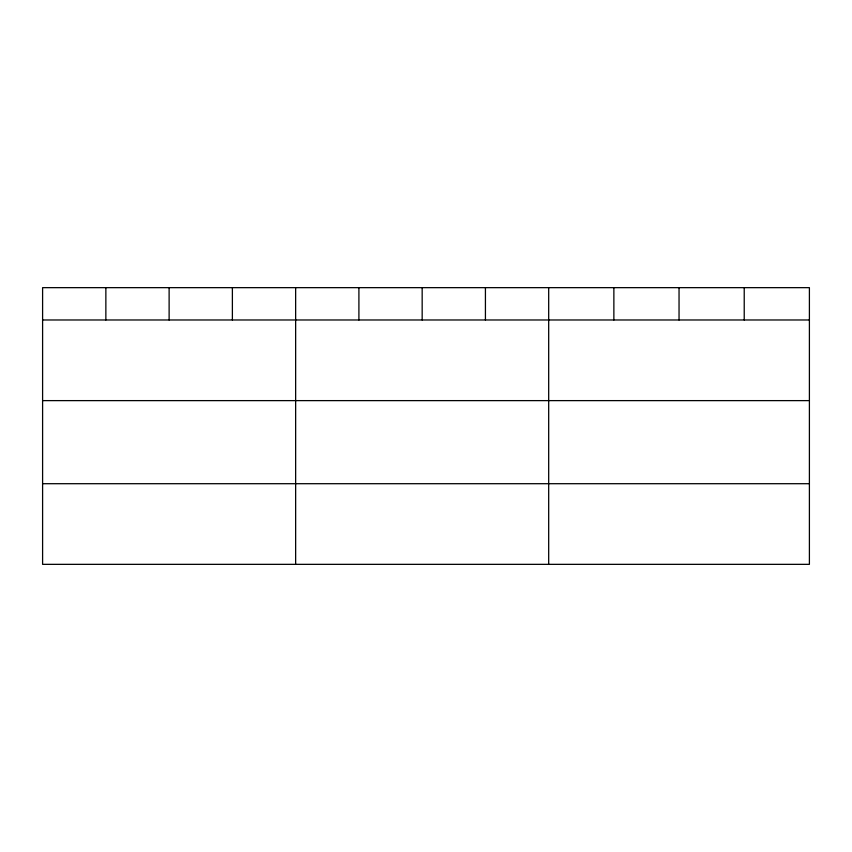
<?xml version="1.0" encoding="UTF-8"?>
<svg xmlns="http://www.w3.org/2000/svg" width="852" height="852" viewBox="0 0 852 852"><rect width="100%" height="100%" fill="white"/><g stroke="black" fill="none" stroke-linecap="round" stroke-linejoin="round"><path stroke-width="1.28" d="M809.4 400.621L809.4 287.656L42.6 287.656L42.6 564.343L809.4 564.343L809.4 400.621L42.6 400.621M42.6 319.979L809.4 319.979M42.6 483.702L809.4 483.702M744.222 287.656L744.222 319.979M679.044 287.656L679.044 319.979M613.866 287.656L613.866 319.979M548.688 287.656L548.688 564.343M485.427 287.656L485.427 319.979M422.166 287.656L422.166 319.979M358.905 287.656L358.905 319.979M295.644 287.656L295.644 564.343M232.383 287.656L232.383 319.979M169.122 287.656L169.122 319.979M105.861 287.656L105.861 319.979"/></g></svg>
